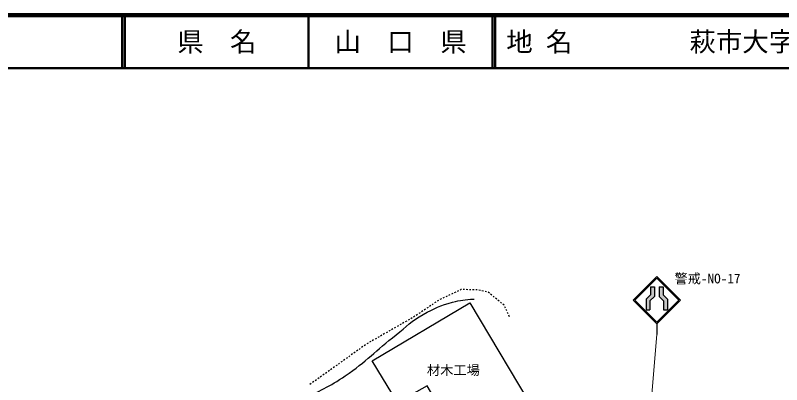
# Model space of a CAD drawing. Units: millimetres, scale not verified. Extents: x 40000 to 680000, y 20000 to 380000.
# Drawn here: x 277515 to 422472, y 310062 to 380000 of the extents above; entities that cross this region are included whole.
import ezdxf
from ezdxf.enums import TextEntityAlignment as Align

# ---------------------------------------------------------------- set-up
doc = ezdxf.new("R2010")
doc.units = ezdxf.units.MM
doc.header["$LTSCALE"] = 1000
for name, color, linetype, lineweight in [('M-BGD', 7, 'Continuous', 25), ('M-STR-HTXT', 7, 'Continuous', 13), ('M-STR-STRC', 7, 'Continuous', 25), ('M-TTL', 2, 'Continuous', 140), ('M-TTL-LINE', 7, 'Continuous', 50)]:
    doc.layers.add(name, color=color, linetype=linetype, lineweight=lineweight)
doc.layers.add('M-TTL-TXT', color=7, linetype='Continuous')
doc.styles.add('ＭＳ ゴシック', font='')
doc.styles.get('ＭＳ ゴシック').set_extended_font_data('MS Gothic')

msp = doc.modelspace()

# ---------------------------------------------------------------- hatches: boundary and pattern name
at = {"layer": 'M-STR-STRC'}
for points in [[(397645, 327060), (397645, 328571), (398395, 328571), (398395, 326749), (397562, 325916), (397562, 324208), (396812, 324208), (396812, 326227)], [(399312, 328571), (400062, 328571), (400062, 327060), (400895, 326227), (400895, 324208), (400145, 324208), (400145, 325916), (399312, 326749)]]:
    msp.add_hatch(color=256, dxfattribs=at).paths.add_polyline_path(points)

# ---------------------------------------------------------------- linework, layer by layer
at = {"layer": 'M-BGD'}
for p, q in [((361360, 327851), (361089, 327722)), ((361864, 328091), (361630, 327979)), ((361905, 328089), (361864, 328091)), ((362505, 328070), (362205, 328080)), ((363105, 328051), (362805, 328061)), ((363704, 328032), (363405, 328042)), ((364304, 328013), (364004, 328023)), ((364904, 327994), (364604, 328004)), ((365494, 327899), (365201, 327963)), ((366081, 327772), (365787, 327836)), ((366667, 327646), (366374, 327709)), ((358109, 326304), (357838, 326176)), ((358650, 326562), (358379, 326433)), ((359192, 326820), (358921, 326691)), ((359734, 327077), (359463, 326949)), ((360276, 327335), (360005, 327206)), ((360818, 327593), (360547, 327464)), ((366970, 327580), (366960, 327582)), ((367193, 327395), (366970, 327580)), ((367655, 327011), (367424, 327203)), ((368116, 326628), (367885, 326820)), ((368578, 326245), (368347, 326436)), ((356080, 325029), (355831, 324862)), ((356579, 325363), (356330, 325196)), ((357077, 325697), (356828, 325530)), ((357576, 326031), (357326, 325864)), ((369039, 325861), (368809, 326053)), ((369501, 325478), (369270, 325670)), ((369963, 325095), (369732, 325286)), ((370229, 324559), (370100, 324830)), ((353588, 323359), (353339, 323192)), ((354087, 323693), (353838, 323526)), ((354585, 324027), (354336, 323860)), ((355084, 324361), (354834, 324194)), ((355582, 324695), (355333, 324528)), ((370487, 324018), (370358, 324289)), ((370745, 323476), (370616, 323747)), ((351018, 321815), (350757, 321666)), ((351538, 322114), (351278, 321964)), ((352058, 322412), (351798, 322263)), ((352579, 322711), (352319, 322562)), ((352879, 322883), (352839, 322860)), ((353090, 323025), (352879, 322883)), ((371003, 322934), (370874, 323205)), ((348936, 320621), (348676, 320471)), ((349456, 320919), (349196, 320770)), ((349977, 321218), (349717, 321068)), ((350497, 321516), (350237, 321367)), ((346334, 319127), (346074, 318978)), ((346854, 319426), (346594, 319277)), ((347375, 319725), (347115, 319575)), ((347895, 320023), (347635, 319874)), ((348416, 320322), (348155, 320173)), ((343742, 317618), (343498, 317444)), ((344252, 317933), (343992, 317783)), ((344773, 318231), (344513, 318082)), ((345293, 318530), (345033, 318381)), ((345814, 318829), (345553, 318679)), ((341790, 316222), (341546, 316047)), ((342278, 316571), (342034, 316396)), ((342766, 316920), (342522, 316746)), ((343254, 317269), (343010, 317095)), ((339839, 314825), (339595, 314651)), ((340327, 315174), (340083, 315000)), ((340814, 315523), (340571, 315349)), ((341302, 315873), (341058, 315698)), ((337887, 313428), (337643, 313254)), ((338375, 313778), (338131, 313603)), ((338863, 314127), (338619, 313952)), ((339351, 314476), (339107, 314301)), ((335447, 311683), (335203, 311508)), ((335935, 312032), (335691, 311857)), ((336423, 312381), (336179, 312206)), ((336911, 312730), (336667, 312556)), ((337399, 313079), (337155, 312905)), ((333495, 310286), (333251, 310111)), ((333983, 310635), (333739, 310461)), ((334471, 310984), (334227, 310810)), ((334959, 311333), (334715, 311159))]:
    msp.add_line(p, q, dxfattribs=at)
msp.add_lwpolyline([(345013, 314553), (363455, 325569), (376422, 303820), (360272, 293802), (354259, 299339), (357572, 301472), (356075, 304331), (357958, 305579), (355439, 309822), (349835, 306691)], close=True, dxfattribs=at)
msp.add_open_spline([(306677, 242638), (305322, 244243), (304955, 244677), (303907, 246028), (302876, 247359), (302059, 247972), (301355, 249500), (300565, 251213), (300557, 252334), (300095, 254163), (299456, 256694), (299308, 258167), (298547, 260664), (297604, 263753), (296400, 265273), (295688, 268424), (295266, 270291), (295599, 271416), (295739, 273325), (296096, 278210), (296405, 281010), (297883, 285680), (299013, 289251), (300175, 291215), (302733, 293951), (305581, 296997), (307895, 297991), (311616, 299873), (316131, 302157), (319158, 302224), (323886, 304025), (326982, 305205), (328727, 305860), (331714, 307293), (335005, 308871), (336922, 309673), (339934, 311734), (343913, 314457), (345734, 316525), (349532, 319495), (351518, 321047), (352459, 322198), (354689, 323375), (356752, 324463), (357935, 325123), (360202, 325672), (361770, 326052), (362421, 326152), (364287, 326285)], degree=3, knots=[0, 0, 0, 0, 1, 1, 1, 2, 2, 2, 3, 3, 3, 4, 4, 4, 5, 5, 5, 6, 6, 6, 7, 7, 7, 8, 8, 8, 9, 9, 9, 10, 10, 10, 11, 11, 11, 12, 12, 12, 13, 13, 13, 14, 14, 14, 15, 15, 15, 16, 16, 16, 16], dxfattribs=at)
at = {"layer": 'M-STR-HTXT'}
msp.add_line((398854, 319571), (396065, 287085), dxfattribs=at)
at = {"layer": 'M-STR-STRC'}
for p, q in [((394354, 326072), (398854, 330572)), ((403355, 326071), (398854, 330572)), ((394708, 326072), (398854, 330218)), ((403001, 326071), (398854, 330218)), ((397645, 328571), (397645, 327060)), ((397645, 328571), (398395, 328571)), ((398395, 328571), (398395, 326749)), ((399312, 328571), (399312, 326749)), ((399312, 328571), (400062, 328571)), ((400062, 328571), (400062, 327060)), ((396812, 326227), (397645, 327060)), ((396812, 326227), (396812, 324208)), ((397562, 325916), (398395, 326749)), ((400145, 325916), (399312, 326749)), ((400895, 326227), (400062, 327060)), ((400895, 326227), (400895, 324208)), ((394354, 326072), (398854, 321571)), ((394708, 326072), (398854, 321925)), ((397562, 325916), (397562, 324208)), ((398854, 321925), (403001, 326071)), ((398855, 321571), (403355, 326071)), ((400145, 325916), (400145, 324208)), ((396812, 324208), (397562, 324208)), ((400145, 324208), (400895, 324208)), ((398854, 321571), (398854, 319571))]:
    msp.add_line(p, q, dxfattribs=at)
at = {"layer": 'M-TTL'}
msp.add_line((680000, 380000), (40000, 380000), dxfattribs=at)
at = {"layer": 'M-TTL-LINE'}
for p, q in [((297750, 380000), (297750, 370000)), ((298250, 380000), (298250, 370000)), ((333000, 380000), (333000, 370000)), ((367750, 380000), (367750, 370000)), ((368250, 380000), (368250, 370000)), ((40000, 370000), (680000, 370000))]:
    msp.add_line(p, q, dxfattribs=at)

# ---------------------------------------------------------------- texts
at = {"layer": 'M-BGD', "style": 'ＭＳ ゴシック'}
msp.add_text('材木工場', height=1833, dxfattribs=at).set_placement((360372, 312805), align=Align.MIDDLE_CENTER)
at = {"layer": 'M-STR-STRC', "style": 'ＭＳ ゴシック'}
msp.add_text('警戒-NO-17', height=1833, dxfattribs=at).set_placement((408442, 328687), align=Align.BOTTOM_CENTER)
at = {"layer": 'M-TTL-TXT', "style": 'ＭＳ ゴシック'}
for s, p in [('県\u3000名', (315625, 375000)), ('山\u3000口\u3000県', (350375, 375000))]:
    msp.add_text(s, height=3666, dxfattribs=at).set_placement(p, align=Align.MIDDLE_CENTER)
for s, p in [('地 名', (370380, 375000)), ('萩市大字上田万', (405024, 375000))]:
    msp.add_text(s, height=3666, dxfattribs=at).set_placement(p, align=Align.MIDDLE_LEFT)

doc.saveas('drawing.dxf')
